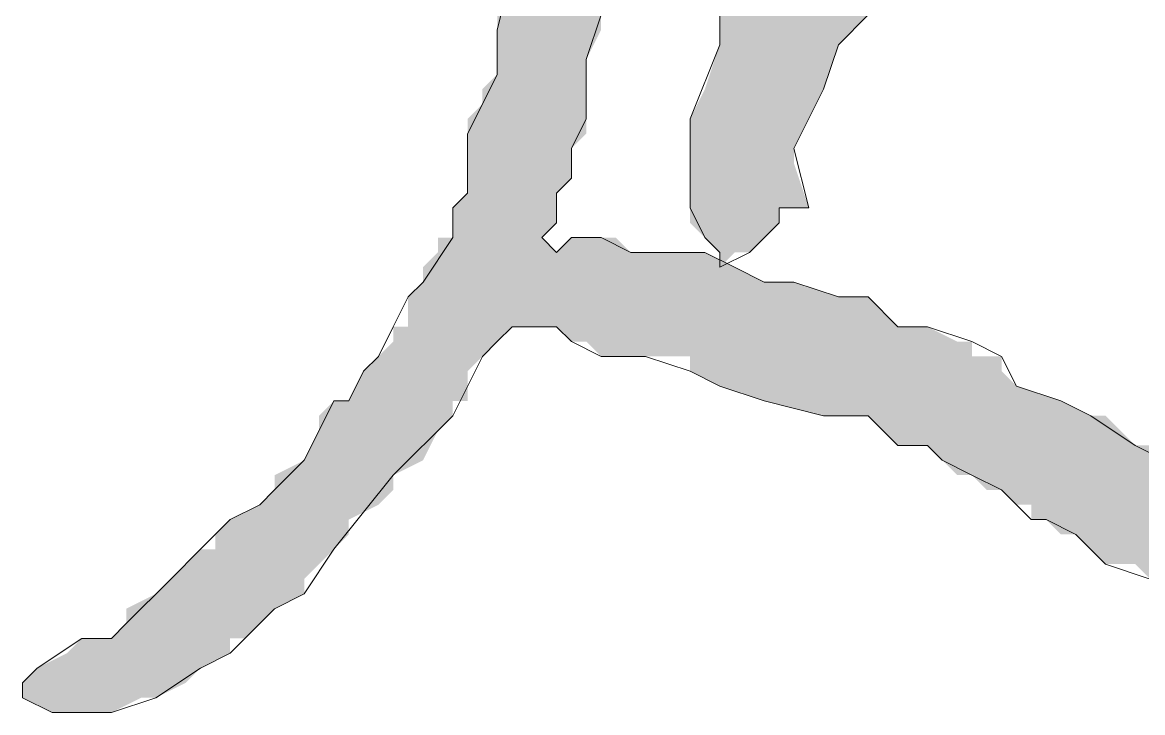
# Model space of a CAD drawing. Header units: millimetres. Extents: x 24 to 410, y 10 to 282.
# Drawn here: x 302.006 to 305.202, y 13.335 to 15.303 of the extents above; entities that cross this region are included whole.
import ezdxf

# ---------------------------------------------------------------- set-up
doc = ezdxf.new("R2010")
doc.units = ezdxf.units.MM
doc.layers.add('Watermark', color=7, linetype='Continuous')

msp = doc.modelspace()

# ---------------------------------------------------------------- hatches: boundary and pattern name
at = {"layer": 'Watermark'}
h = msp.add_hatch(color=7, dxfattribs=at)
h.dxf.hatch_style = 2
h.paths.add_polyline_path([(303.360667, 15.324667), (303.360667, 15.282333), (303.657, 15.282333)])
h = msp.add_hatch(color=7, dxfattribs=at)
h.dxf.hatch_style = 2
h.paths.add_polyline_path([(303.360667, 15.324667), (303.657, 15.324667), (303.657, 15.282333)])
h = msp.add_hatch(color=7, dxfattribs=at)
h.dxf.hatch_style = 2
h.paths.add_polyline_path([(303.995667, 15.324667), (303.995667, 15.24), (304.334333, 15.24)])
h = msp.add_hatch(color=7, dxfattribs=at)
h.dxf.hatch_style = 2
h.paths.add_polyline_path([(303.995667, 15.324667), (304.419, 15.324667), (304.334333, 15.24)])
h = msp.add_hatch(color=7, dxfattribs=at)
h.dxf.hatch_style = 2
h.paths.add_polyline_path([(303.360667, 15.282333), (303.360667, 15.197667), (303.614667, 15.197667)])
h = msp.add_hatch(color=7, dxfattribs=at)
h.dxf.hatch_style = 2
h.paths.add_polyline_path([(303.360667, 15.282333), (303.657, 15.282333), (303.614667, 15.197667)])
h = msp.add_hatch(color=7, dxfattribs=at)
h.dxf.hatch_style = 2
h.paths.add_polyline_path([(303.995667, 15.24), (303.953333, 15.113), (304.292, 15.113)])
h = msp.add_hatch(color=7, dxfattribs=at)
h.dxf.hatch_style = 2
h.paths.add_polyline_path([(303.995667, 15.24), (304.334333, 15.24)])
h = msp.add_hatch(color=7, dxfattribs=at)
h.dxf.hatch_style = 2
h.paths.add_polyline_path([(303.995667, 15.24), (304.334333, 15.24)])
h = msp.add_hatch(color=7, dxfattribs=at)
h.dxf.hatch_style = 2
h.paths.add_polyline_path([(303.995667, 15.24), (304.334333, 15.24), (304.292, 15.113)])
h = msp.add_hatch(color=7, dxfattribs=at)
h.dxf.hatch_style = 2
h.paths.add_polyline_path([(303.360667, 15.197667), (303.360667, 15.155333), (303.614667, 15.155333)])
h = msp.add_hatch(color=7, dxfattribs=at)
h.dxf.hatch_style = 2
h.paths.add_polyline_path([(303.360667, 15.197667), (303.614667, 15.197667), (303.614667, 15.155333)])
h = msp.add_hatch(color=7, dxfattribs=at)
h.dxf.hatch_style = 2
h.paths.add_polyline_path([(303.360667, 15.155333), (303.318333, 15.113), (303.614667, 15.113)])
h = msp.add_hatch(color=7, dxfattribs=at)
h.dxf.hatch_style = 2
h.paths.add_polyline_path([(303.360667, 15.155333), (303.614667, 15.155333), (303.614667, 15.113)])
h = msp.add_hatch(color=7, dxfattribs=at)
h.dxf.hatch_style = 2
h.paths.add_polyline_path([(303.318333, 15.113), (303.318333, 15.070667), (303.614667, 15.070667)])
h = msp.add_hatch(color=7, dxfattribs=at)
h.dxf.hatch_style = 2
h.paths.add_polyline_path([(303.318333, 15.113), (303.614667, 15.113), (303.614667, 15.070667)])
h = msp.add_hatch(color=7, dxfattribs=at)
h.dxf.hatch_style = 2
h.paths.add_polyline_path([(303.953333, 15.113), (303.911, 15.028333), (304.249667, 15.028333)])
h = msp.add_hatch(color=7, dxfattribs=at)
h.dxf.hatch_style = 2
h.paths.add_polyline_path([(303.953333, 15.113), (304.292, 15.113), (304.249667, 15.028333)])
h = msp.add_hatch(color=7, dxfattribs=at)
h.dxf.hatch_style = 2
h.paths.add_polyline_path([(303.318333, 15.070667), (303.276, 15.028333), (303.614667, 15.028333)])
h = msp.add_hatch(color=7, dxfattribs=at)
h.dxf.hatch_style = 2
h.paths.add_polyline_path([(303.318333, 15.070667), (303.614667, 15.070667), (303.614667, 15.028333)])
h = msp.add_hatch(color=7, dxfattribs=at)
h.dxf.hatch_style = 2
h.paths.add_polyline_path([(303.276, 15.028333), (303.276, 14.986), (303.614667, 14.986)])
h = msp.add_hatch(color=7, dxfattribs=at)
h.dxf.hatch_style = 2
h.paths.add_polyline_path([(303.276, 15.028333), (303.614667, 15.028333), (303.614667, 14.986)])
h = msp.add_hatch(color=7, dxfattribs=at)
h.dxf.hatch_style = 2
h.paths.add_polyline_path([(303.911, 15.028333), (303.911, 14.943667), (304.207333, 14.943667)])
h = msp.add_hatch(color=7, dxfattribs=at)
h.dxf.hatch_style = 2
h.paths.add_polyline_path([(303.911, 15.028333), (304.249667, 15.028333), (304.207333, 14.943667)])
h = msp.add_hatch(color=7, dxfattribs=at)
h.dxf.hatch_style = 2
h.paths.add_polyline_path([(303.276, 14.986), (303.276, 14.943667), (303.572333, 14.943667)])
h = msp.add_hatch(color=7, dxfattribs=at)
h.dxf.hatch_style = 2
h.paths.add_polyline_path([(303.276, 14.986), (303.614667, 14.986), (303.572333, 14.943667)])
h = msp.add_hatch(color=7, dxfattribs=at)
h.dxf.hatch_style = 2
h.paths.add_polyline_path([(303.276, 14.943667), (303.276, 14.901333), (303.572333, 14.901333)])
h = msp.add_hatch(color=7, dxfattribs=at)
h.dxf.hatch_style = 2
h.paths.add_polyline_path([(303.276, 14.943667), (303.572333, 14.943667), (303.572333, 14.901333)])
h = msp.add_hatch(color=7, dxfattribs=at)
h.dxf.hatch_style = 2
h.paths.add_polyline_path([(303.911, 14.943667), (303.911, 14.901333), (304.207333, 14.901333)])
h = msp.add_hatch(color=7, dxfattribs=at)
h.dxf.hatch_style = 2
h.paths.add_polyline_path([(303.911, 14.943667), (304.207333, 14.943667), (304.207333, 14.901333)])
h = msp.add_hatch(color=7, dxfattribs=at)
h.dxf.hatch_style = 2
h.paths.add_polyline_path([(303.276, 14.901333), (303.276, 14.859), (303.572333, 14.859)])
h = msp.add_hatch(color=7, dxfattribs=at)
h.dxf.hatch_style = 2
h.paths.add_polyline_path([(303.276, 14.901333), (303.572333, 14.901333), (303.572333, 14.859)])
h = msp.add_hatch(color=7, dxfattribs=at)
h.dxf.hatch_style = 2
h.paths.add_polyline_path([(303.911, 14.901333), (303.911, 14.774333), (304.249667, 14.774333)])
h = msp.add_hatch(color=7, dxfattribs=at)
h.dxf.hatch_style = 2
h.paths.add_polyline_path([(303.911, 14.901333), (304.207333, 14.901333), (304.249667, 14.774333)])
h = msp.add_hatch(color=7, dxfattribs=at)
h.dxf.hatch_style = 2
h.paths.add_polyline_path([(303.276, 14.859), (303.276, 14.816667), (303.53, 14.816667)])
h = msp.add_hatch(color=7, dxfattribs=at)
h.dxf.hatch_style = 2
h.paths.add_polyline_path([(303.276, 14.859), (303.572333, 14.859), (303.53, 14.816667)])
h = msp.add_hatch(color=7, dxfattribs=at)
h.dxf.hatch_style = 2
h.paths.add_polyline_path([(303.276, 14.816667), (303.233667, 14.774333), (303.53, 14.774333)])
h = msp.add_hatch(color=7, dxfattribs=at)
h.dxf.hatch_style = 2
h.paths.add_polyline_path([(303.276, 14.816667), (303.53, 14.816667)])
h = msp.add_hatch(color=7, dxfattribs=at)
h.dxf.hatch_style = 2
h.paths.add_polyline_path([(303.276, 14.816667), (303.53, 14.816667)])
h = msp.add_hatch(color=7, dxfattribs=at)
h.dxf.hatch_style = 2
h.paths.add_polyline_path([(303.276, 14.816667), (303.53, 14.816667), (303.53, 14.774333)])
h = msp.add_hatch(color=7, dxfattribs=at)
h.dxf.hatch_style = 2
h.paths.add_polyline_path([(303.233667, 14.774333), (303.233667, 14.732), (303.53, 14.732)])
h = msp.add_hatch(color=7, dxfattribs=at)
h.dxf.hatch_style = 2
h.paths.add_polyline_path([(303.233667, 14.774333), (303.53, 14.774333), (303.53, 14.732)])
h = msp.add_hatch(color=7, dxfattribs=at)
h.dxf.hatch_style = 2
h.paths.add_polyline_path([(303.911, 14.774333), (304.165, 14.774333)])
h = msp.add_hatch(color=7, dxfattribs=at)
h.dxf.hatch_style = 2
h.paths.add_polyline_path([(303.911, 14.774333), (304.249667, 14.774333), (304.165, 14.774333)])
h = msp.add_hatch(color=7, dxfattribs=at)
h.dxf.hatch_style = 2
h.paths.add_polyline_path([(303.911, 14.774333), (304.165, 14.774333)])
h = msp.add_hatch(color=7, dxfattribs=at)
h.dxf.hatch_style = 2
h.paths.add_polyline_path([(303.911, 14.774333), (304.165, 14.774333)])
h = msp.add_hatch(color=7, dxfattribs=at)
h.dxf.hatch_style = 2
h.paths.add_polyline_path([(303.911, 14.774333), (303.911, 14.732), (304.165, 14.732)])
h = msp.add_hatch(color=7, dxfattribs=at)
h.dxf.hatch_style = 2
h.paths.add_polyline_path([(303.911, 14.774333), (304.165, 14.774333), (304.165, 14.732)])
h = msp.add_hatch(color=7, dxfattribs=at)
h.dxf.hatch_style = 2
h.paths.add_polyline_path([(303.233667, 14.732), (303.233667, 14.689667), (303.487667, 14.689667)])
h = msp.add_hatch(color=7, dxfattribs=at)
h.dxf.hatch_style = 2
h.paths.add_polyline_path([(303.233667, 14.732), (303.53, 14.732), (303.487667, 14.689667)])
h = msp.add_hatch(color=7, dxfattribs=at)
h.dxf.hatch_style = 2
h.paths.add_polyline_path([(303.911, 14.732), (303.953333, 14.689667), (304.122667, 14.689667)])
h = msp.add_hatch(color=7, dxfattribs=at)
h.dxf.hatch_style = 2
h.paths.add_polyline_path([(303.911, 14.732), (304.165, 14.732), (304.122667, 14.689667)])
h = msp.add_hatch(color=7, dxfattribs=at)
h.dxf.hatch_style = 2
h.paths.add_polyline_path([(303.233667, 14.689667), (303.191333, 14.689667), (303.487667, 14.689667)])
h = msp.add_hatch(color=7, dxfattribs=at)
h.dxf.hatch_style = 2
h.paths.add_polyline_path([(303.191333, 14.689667), (303.191333, 14.647333), (303.53, 14.647333)])
h = msp.add_hatch(color=7, dxfattribs=at)
h.dxf.hatch_style = 2
h.paths.add_polyline_path([(303.191333, 14.689667), (303.487667, 14.689667), (303.53, 14.647333)])
h = msp.add_hatch(color=7, dxfattribs=at)
h.dxf.hatch_style = 2
h.paths.add_polyline_path([(303.233667, 14.689667), (303.487667, 14.689667)])
h = msp.add_hatch(color=7, dxfattribs=at)
h.dxf.hatch_style = 2
h.paths.add_polyline_path([(303.572333, 14.689667), (303.53, 14.647333), (303.741667, 14.647333)])
h = msp.add_hatch(color=7, dxfattribs=at)
h.dxf.hatch_style = 2
h.paths.add_polyline_path([(303.657, 14.689667), (303.572333, 14.689667), (303.699333, 14.689667)])
h = msp.add_hatch(color=7, dxfattribs=at)
h.dxf.hatch_style = 2
h.paths.add_polyline_path([(303.572333, 14.689667), (303.699333, 14.689667), (303.741667, 14.647333)])
h = msp.add_hatch(color=7, dxfattribs=at)
h.dxf.hatch_style = 2
h.paths.add_polyline_path([(303.953333, 14.689667), (303.995667, 14.647333), (304.080333, 14.647333)])
h = msp.add_hatch(color=7, dxfattribs=at)
h.dxf.hatch_style = 2
h.paths.add_polyline_path([(303.953333, 14.689667), (304.122667, 14.689667), (304.080333, 14.647333)])
h = msp.add_hatch(color=7, dxfattribs=at)
h.dxf.hatch_style = 2
h.paths.add_polyline_path([(303.191333, 14.647333), (303.149, 14.605), (304.038, 14.605)])
h = msp.add_hatch(color=7, dxfattribs=at)
h.dxf.hatch_style = 2
h.paths.add_polyline_path([(303.191333, 14.647333), (303.53, 14.647333)])
h = msp.add_hatch(color=7, dxfattribs=at)
h.dxf.hatch_style = 2
h.paths.add_polyline_path([(303.191333, 14.647333), (303.53, 14.647333)])
h = msp.add_hatch(color=7, dxfattribs=at)
h.dxf.hatch_style = 2
h.paths.add_polyline_path([(303.191333, 14.647333), (303.826333, 14.647333)])
h = msp.add_hatch(color=7, dxfattribs=at)
h.dxf.hatch_style = 2
h.paths.add_polyline_path([(303.191333, 14.647333), (303.826333, 14.647333)])
h = msp.add_hatch(color=7, dxfattribs=at)
h.dxf.hatch_style = 2
h.paths.add_polyline_path([(303.191333, 14.647333), (303.911, 14.647333)])
h = msp.add_hatch(color=7, dxfattribs=at)
h.dxf.hatch_style = 2
h.paths.add_polyline_path([(303.191333, 14.647333), (303.911, 14.647333)])
h = msp.add_hatch(color=7, dxfattribs=at)
h.dxf.hatch_style = 2
h.paths.add_polyline_path([(303.191333, 14.647333), (303.953333, 14.647333)])
h = msp.add_hatch(color=7, dxfattribs=at)
h.dxf.hatch_style = 2
h.paths.add_polyline_path([(303.191333, 14.647333), (303.953333, 14.647333)])
h = msp.add_hatch(color=7, dxfattribs=at)
h.dxf.hatch_style = 2
h.paths.add_polyline_path([(303.191333, 14.647333), (303.953333, 14.647333), (304.038, 14.605)])
h = msp.add_hatch(color=7, dxfattribs=at)
h.dxf.hatch_style = 2
h.paths.add_polyline_path([(303.53, 14.647333), (303.741667, 14.647333)])
h = msp.add_hatch(color=7, dxfattribs=at)
h.dxf.hatch_style = 2
h.paths.add_polyline_path([(303.53, 14.647333), (303.741667, 14.647333)])
h = msp.add_hatch(color=7, dxfattribs=at)
h.dxf.hatch_style = 2
h.paths.add_polyline_path([(303.995667, 14.647333), (304.080333, 14.647333)])
h = msp.add_hatch(color=7, dxfattribs=at)
h.dxf.hatch_style = 2
h.paths.add_polyline_path([(303.995667, 14.647333), (304.080333, 14.647333)])
h = msp.add_hatch(color=7, dxfattribs=at)
h.dxf.hatch_style = 2
h.paths.add_polyline_path([(303.995667, 14.647333), (304.038, 14.647333), (303.995667, 14.605)])
h = msp.add_hatch(color=7, dxfattribs=at)
h.dxf.hatch_style = 2
h.paths.add_polyline_path([(303.995667, 14.647333), (304.038, 14.647333)])
h = msp.add_hatch(color=7, dxfattribs=at)
h.dxf.hatch_style = 2
h.paths.add_polyline_path([(303.995667, 14.647333), (304.080333, 14.647333), (304.038, 14.647333)])
h = msp.add_hatch(color=7, dxfattribs=at)
h.dxf.hatch_style = 2
h.paths.add_polyline_path([(303.149, 14.605), (303.149, 14.562667), (304.122667, 14.562667)])
h = msp.add_hatch(color=7, dxfattribs=at)
h.dxf.hatch_style = 2
h.paths.add_polyline_path([(303.149, 14.605), (304.038, 14.605), (304.122667, 14.562667)])
h = msp.add_hatch(color=7, dxfattribs=at)
h.dxf.hatch_style = 2
h.paths.add_polyline_path([(303.149, 14.562667), (303.106667, 14.520333), (304.334333, 14.520333)])
h = msp.add_hatch(color=7, dxfattribs=at)
h.dxf.hatch_style = 2
h.paths.add_polyline_path([(303.149, 14.562667), (304.122667, 14.562667)])
h = msp.add_hatch(color=7, dxfattribs=at)
h.dxf.hatch_style = 2
h.paths.add_polyline_path([(303.149, 14.562667), (304.122667, 14.562667)])
h = msp.add_hatch(color=7, dxfattribs=at)
h.dxf.hatch_style = 2
h.paths.add_polyline_path([(303.149, 14.562667), (304.165, 14.562667)])
h = msp.add_hatch(color=7, dxfattribs=at)
h.dxf.hatch_style = 2
h.paths.add_polyline_path([(303.149, 14.562667), (304.165, 14.562667)])
h = msp.add_hatch(color=7, dxfattribs=at)
h.dxf.hatch_style = 2
h.paths.add_polyline_path([(303.149, 14.562667), (304.207333, 14.562667)])
h = msp.add_hatch(color=7, dxfattribs=at)
h.dxf.hatch_style = 2
h.paths.add_polyline_path([(303.149, 14.562667), (304.207333, 14.562667)])
h = msp.add_hatch(color=7, dxfattribs=at)
h.dxf.hatch_style = 2
h.paths.add_polyline_path([(303.149, 14.562667), (304.207333, 14.562667), (304.334333, 14.520333)])
h = msp.add_hatch(color=7, dxfattribs=at)
h.dxf.hatch_style = 2
h.paths.add_polyline_path([(303.106667, 14.520333), (304.376667, 14.520333)])
h = msp.add_hatch(color=7, dxfattribs=at)
h.dxf.hatch_style = 2
h.paths.add_polyline_path([(303.106667, 14.520333), (304.376667, 14.520333)])
h = msp.add_hatch(color=7, dxfattribs=at)
h.dxf.hatch_style = 2
h.paths.add_polyline_path([(303.106667, 14.520333), (304.419, 14.520333)])
h = msp.add_hatch(color=7, dxfattribs=at)
h.dxf.hatch_style = 2
h.paths.add_polyline_path([(303.106667, 14.520333), (304.419, 14.520333)])
h = msp.add_hatch(color=7, dxfattribs=at)
h.dxf.hatch_style = 2
h.paths.add_polyline_path([(303.106667, 14.520333), (303.106667, 14.435667), (304.503667, 14.435667)])
h = msp.add_hatch(color=7, dxfattribs=at)
h.dxf.hatch_style = 2
h.paths.add_polyline_path([(303.106667, 14.520333), (304.419, 14.520333), (304.503667, 14.435667)])
h = msp.add_hatch(color=7, dxfattribs=at)
h.dxf.hatch_style = 2
h.paths.add_polyline_path([(303.106667, 14.435667), (303.064333, 14.435667), (304.588333, 14.435667)])
h = msp.add_hatch(color=7, dxfattribs=at)
h.dxf.hatch_style = 2
h.paths.add_polyline_path([(303.064333, 14.435667), (304.588333, 14.435667)])
h = msp.add_hatch(color=7, dxfattribs=at)
h.dxf.hatch_style = 2
h.paths.add_polyline_path([(303.064333, 14.435667), (304.588333, 14.435667)])
h = msp.add_hatch(color=7, dxfattribs=at)
h.dxf.hatch_style = 2
h.paths.add_polyline_path([(303.064333, 14.435667), (303.445333, 14.435667)])
h = msp.add_hatch(color=7, dxfattribs=at)
h.dxf.hatch_style = 2
h.paths.add_polyline_path([(303.064333, 14.435667), (303.53, 14.435667), (303.445333, 14.435667)])
h = msp.add_hatch(color=7, dxfattribs=at)
h.dxf.hatch_style = 2
h.paths.add_polyline_path([(303.064333, 14.435667), (303.445333, 14.435667)])
h = msp.add_hatch(color=7, dxfattribs=at)
h.dxf.hatch_style = 2
h.paths.add_polyline_path([(303.064333, 14.435667), (303.445333, 14.435667)])
h = msp.add_hatch(color=7, dxfattribs=at)
h.dxf.hatch_style = 2
h.paths.add_polyline_path([(303.064333, 14.435667), (303.403, 14.435667)])
h = msp.add_hatch(color=7, dxfattribs=at)
h.dxf.hatch_style = 2
h.paths.add_polyline_path([(303.064333, 14.435667), (303.445333, 14.435667), (303.403, 14.435667)])
h = msp.add_hatch(color=7, dxfattribs=at)
h.dxf.hatch_style = 2
h.paths.add_polyline_path([(303.064333, 14.435667), (303.064333, 14.393333), (303.360667, 14.393333)])
h = msp.add_hatch(color=7, dxfattribs=at)
h.dxf.hatch_style = 2
h.paths.add_polyline_path([(303.064333, 14.435667), (303.403, 14.435667), (303.360667, 14.393333)])
h = msp.add_hatch(color=7, dxfattribs=at)
h.dxf.hatch_style = 2
h.paths.add_polyline_path([(303.106667, 14.435667), (304.588333, 14.435667)])
h = msp.add_hatch(color=7, dxfattribs=at)
h.dxf.hatch_style = 2
h.paths.add_polyline_path([(303.53, 14.435667), (304.588333, 14.435667)])
h = msp.add_hatch(color=7, dxfattribs=at)
h.dxf.hatch_style = 2
h.paths.add_polyline_path([(303.53, 14.435667), (304.588333, 14.435667)])
h = msp.add_hatch(color=7, dxfattribs=at)
h.dxf.hatch_style = 2
h.paths.add_polyline_path([(303.53, 14.435667), (303.572333, 14.393333), (304.673, 14.393333)])
h = msp.add_hatch(color=7, dxfattribs=at)
h.dxf.hatch_style = 2
h.paths.add_polyline_path([(303.53, 14.435667), (304.588333, 14.435667), (304.673, 14.393333)])
h = msp.add_hatch(color=7, dxfattribs=at)
h.dxf.hatch_style = 2
h.paths.add_polyline_path([(303.064333, 14.393333), (303.022, 14.351), (303.318333, 14.351)])
h = msp.add_hatch(color=7, dxfattribs=at)
h.dxf.hatch_style = 2
h.paths.add_polyline_path([(303.064333, 14.393333), (303.360667, 14.393333), (303.318333, 14.351)])
h = msp.add_hatch(color=7, dxfattribs=at)
h.dxf.hatch_style = 2
h.paths.add_polyline_path([(303.572333, 14.393333), (304.715333, 14.393333)])
h = msp.add_hatch(color=7, dxfattribs=at)
h.dxf.hatch_style = 2
h.paths.add_polyline_path([(303.572333, 14.393333), (304.715333, 14.393333)])
h = msp.add_hatch(color=7, dxfattribs=at)
h.dxf.hatch_style = 2
h.paths.add_polyline_path([(303.614667, 14.393333), (303.657, 14.351), (304.715333, 14.351)])
h = msp.add_hatch(color=7, dxfattribs=at)
h.dxf.hatch_style = 2
h.paths.add_polyline_path([(303.614667, 14.393333), (304.715333, 14.393333), (304.715333, 14.351)])
h = msp.add_hatch(color=7, dxfattribs=at)
h.dxf.hatch_style = 2
h.paths.add_polyline_path([(303.022, 14.351), (302.979667, 14.308667), (303.276, 14.308667)])
h = msp.add_hatch(color=7, dxfattribs=at)
h.dxf.hatch_style = 2
h.paths.add_polyline_path([(303.022, 14.351), (303.318333, 14.351)])
h = msp.add_hatch(color=7, dxfattribs=at)
h.dxf.hatch_style = 2
h.paths.add_polyline_path([(303.022, 14.351), (303.318333, 14.351)])
h = msp.add_hatch(color=7, dxfattribs=at)
h.dxf.hatch_style = 2
h.paths.add_polyline_path([(303.022, 14.351), (303.318333, 14.351), (303.276, 14.308667)])
h = msp.add_hatch(color=7, dxfattribs=at)
h.dxf.hatch_style = 2
h.paths.add_polyline_path([(303.657, 14.351), (304.757667, 14.351)])
h = msp.add_hatch(color=7, dxfattribs=at)
h.dxf.hatch_style = 2
h.paths.add_polyline_path([(303.657, 14.351), (304.757667, 14.351)])
h = msp.add_hatch(color=7, dxfattribs=at)
h.dxf.hatch_style = 2
h.paths.add_polyline_path([(303.784, 14.351), (304.8, 14.351)])
h = msp.add_hatch(color=7, dxfattribs=at)
h.dxf.hatch_style = 2
h.paths.add_polyline_path([(303.784, 14.351), (304.8, 14.351)])
h = msp.add_hatch(color=7, dxfattribs=at)
h.dxf.hatch_style = 2
h.paths.add_polyline_path([(303.911, 14.351), (303.911, 14.308667), (304.8, 14.308667)])
h = msp.add_hatch(color=7, dxfattribs=at)
h.dxf.hatch_style = 2
h.paths.add_polyline_path([(303.911, 14.351), (304.8, 14.351), (304.8, 14.308667)])
h = msp.add_hatch(color=7, dxfattribs=at)
h.dxf.hatch_style = 2
h.paths.add_polyline_path([(302.979667, 14.308667), (302.937333, 14.224), (303.276, 14.224)])
h = msp.add_hatch(color=7, dxfattribs=at)
h.dxf.hatch_style = 2
h.paths.add_polyline_path([(302.979667, 14.308667), (303.276, 14.308667), (303.276, 14.224)])
h = msp.add_hatch(color=7, dxfattribs=at)
h.dxf.hatch_style = 2
h.paths.add_polyline_path([(303.911, 14.308667), (303.995667, 14.266333), (304.842333, 14.266333)])
h = msp.add_hatch(color=7, dxfattribs=at)
h.dxf.hatch_style = 2
h.paths.add_polyline_path([(303.911, 14.308667), (304.8, 14.308667), (304.842333, 14.266333)])
h = msp.add_hatch(color=7, dxfattribs=at)
h.dxf.hatch_style = 2
h.paths.add_polyline_path([(303.995667, 14.266333), (304.842333, 14.266333)])
h = msp.add_hatch(color=7, dxfattribs=at)
h.dxf.hatch_style = 2
h.paths.add_polyline_path([(303.995667, 14.266333), (304.842333, 14.266333)])
h = msp.add_hatch(color=7, dxfattribs=at)
h.dxf.hatch_style = 2
h.paths.add_polyline_path([(303.995667, 14.266333), (304.122667, 14.224), (304.969333, 14.224)])
h = msp.add_hatch(color=7, dxfattribs=at)
h.dxf.hatch_style = 2
h.paths.add_polyline_path([(303.995667, 14.266333), (304.842333, 14.266333), (304.969333, 14.224)])
h = msp.add_hatch(color=7, dxfattribs=at)
h.dxf.hatch_style = 2
h.paths.add_polyline_path([(302.895, 14.224), (302.852667, 14.181667), (303.233667, 14.181667)])
h = msp.add_hatch(color=7, dxfattribs=at)
h.dxf.hatch_style = 2
h.paths.add_polyline_path([(302.937333, 14.224), (302.895, 14.224), (303.233667, 14.224)])
h = msp.add_hatch(color=7, dxfattribs=at)
h.dxf.hatch_style = 2
h.paths.add_polyline_path([(302.895, 14.224), (303.233667, 14.224), (303.233667, 14.181667)])
h = msp.add_hatch(color=7, dxfattribs=at)
h.dxf.hatch_style = 2
h.paths.add_polyline_path([(302.937333, 14.224), (303.276, 14.224), (303.233667, 14.224)])
h = msp.add_hatch(color=7, dxfattribs=at)
h.dxf.hatch_style = 2
h.paths.add_polyline_path([(304.122667, 14.224), (304.969333, 14.224)])
h = msp.add_hatch(color=7, dxfattribs=at)
h.dxf.hatch_style = 2
h.paths.add_polyline_path([(304.122667, 14.224), (304.969333, 14.224)])
h = msp.add_hatch(color=7, dxfattribs=at)
h.dxf.hatch_style = 2
h.paths.add_polyline_path([(304.122667, 14.224), (304.292, 14.181667), (305.054, 14.181667)])
h = msp.add_hatch(color=7, dxfattribs=at)
h.dxf.hatch_style = 2
h.paths.add_polyline_path([(304.122667, 14.224), (304.969333, 14.224), (305.054, 14.181667)])
h = msp.add_hatch(color=7, dxfattribs=at)
h.dxf.hatch_style = 2
h.paths.add_polyline_path([(302.852667, 14.181667), (302.852667, 14.139333), (303.191333, 14.139333)])
h = msp.add_hatch(color=7, dxfattribs=at)
h.dxf.hatch_style = 2
h.paths.add_polyline_path([(302.852667, 14.181667), (303.233667, 14.181667), (303.191333, 14.139333)])
h = msp.add_hatch(color=7, dxfattribs=at)
h.dxf.hatch_style = 2
h.paths.add_polyline_path([(304.292, 14.181667), (305.054, 14.181667)])
h = msp.add_hatch(color=7, dxfattribs=at)
h.dxf.hatch_style = 2
h.paths.add_polyline_path([(304.292, 14.181667), (305.054, 14.181667)])
h = msp.add_hatch(color=7, dxfattribs=at)
h.dxf.hatch_style = 2
h.paths.add_polyline_path([(304.334333, 14.181667), (305.096333, 14.181667)])
h = msp.add_hatch(color=7, dxfattribs=at)
h.dxf.hatch_style = 2
h.paths.add_polyline_path([(304.334333, 14.181667), (305.096333, 14.181667)])
h = msp.add_hatch(color=7, dxfattribs=at)
h.dxf.hatch_style = 2
h.paths.add_polyline_path([(304.419, 14.181667), (304.461333, 14.139333), (305.138667, 14.139333)])
h = msp.add_hatch(color=7, dxfattribs=at)
h.dxf.hatch_style = 2
h.paths.add_polyline_path([(304.419, 14.181667), (305.096333, 14.181667), (305.138667, 14.139333)])
h = msp.add_hatch(color=7, dxfattribs=at)
h.dxf.hatch_style = 2
h.paths.add_polyline_path([(302.852667, 14.139333), (302.810333, 14.054667), (303.149, 14.054667)])
h = msp.add_hatch(color=7, dxfattribs=at)
h.dxf.hatch_style = 2
h.paths.add_polyline_path([(302.852667, 14.139333), (303.191333, 14.139333), (303.149, 14.054667)])
h = msp.add_hatch(color=7, dxfattribs=at)
h.dxf.hatch_style = 2
h.paths.add_polyline_path([(304.461333, 14.139333), (304.503667, 14.097), (305.181, 14.097)])
h = msp.add_hatch(color=7, dxfattribs=at)
h.dxf.hatch_style = 2
h.paths.add_polyline_path([(304.461333, 14.139333), (305.138667, 14.139333), (305.181, 14.097)])
h = msp.add_hatch(color=7, dxfattribs=at)
h.dxf.hatch_style = 2
h.paths.add_polyline_path([(304.503667, 14.097), (304.588333, 14.097)])
h = msp.add_hatch(color=7, dxfattribs=at)
h.dxf.hatch_style = 2
h.paths.add_polyline_path([(304.588333, 14.097), (305.181, 14.097)])
h = msp.add_hatch(color=7, dxfattribs=at)
h.dxf.hatch_style = 2
h.paths.add_polyline_path([(304.588333, 14.097), (305.181, 14.097)])
h = msp.add_hatch(color=7, dxfattribs=at)
h.dxf.hatch_style = 2
h.paths.add_polyline_path([(304.588333, 14.097), (305.181, 14.097)])
h = msp.add_hatch(color=7, dxfattribs=at)
h.dxf.hatch_style = 2
h.paths.add_polyline_path([(304.588333, 14.097), (305.181, 14.097)])
h = msp.add_hatch(color=7, dxfattribs=at)
h.dxf.hatch_style = 2
h.paths.add_polyline_path([(304.588333, 14.097), (305.223333, 14.097)])
h = msp.add_hatch(color=7, dxfattribs=at)
h.dxf.hatch_style = 2
h.paths.add_polyline_path([(304.588333, 14.097), (305.223333, 14.097)])
h = msp.add_hatch(color=7, dxfattribs=at)
h.dxf.hatch_style = 2
h.paths.add_polyline_path([(304.588333, 14.097), (304.630667, 14.054667), (305.265667, 14.054667)])
h = msp.add_hatch(color=7, dxfattribs=at)
h.dxf.hatch_style = 2
h.paths.add_polyline_path([(304.588333, 14.097), (305.223333, 14.097), (305.265667, 14.054667)])
h = msp.add_hatch(color=7, dxfattribs=at)
h.dxf.hatch_style = 2
h.paths.add_polyline_path([(302.810333, 14.054667), (302.725667, 14.012333), (303.064333, 14.012333)])
h = msp.add_hatch(color=7, dxfattribs=at)
h.dxf.hatch_style = 2
h.paths.add_polyline_path([(302.810333, 14.054667), (303.149, 14.054667), (303.064333, 14.012333)])
h = msp.add_hatch(color=7, dxfattribs=at)
h.dxf.hatch_style = 2
h.paths.add_polyline_path([(304.630667, 14.054667), (305.308, 14.054667)])
h = msp.add_hatch(color=7, dxfattribs=at)
h.dxf.hatch_style = 2
h.paths.add_polyline_path([(304.630667, 14.054667), (305.308, 14.054667)])
h = msp.add_hatch(color=7, dxfattribs=at)
h.dxf.hatch_style = 2
h.paths.add_polyline_path([(304.630667, 14.054667), (304.673, 14.012333), (305.350333, 14.012333)])
h = msp.add_hatch(color=7, dxfattribs=at)
h.dxf.hatch_style = 2
h.paths.add_polyline_path([(304.630667, 14.054667), (305.308, 14.054667), (305.350333, 14.012333)])
h = msp.add_hatch(color=7, dxfattribs=at)
h.dxf.hatch_style = 2
h.paths.add_polyline_path([(302.725667, 14.012333), (302.725667, 13.97), (303.064333, 13.97)])
h = msp.add_hatch(color=7, dxfattribs=at)
h.dxf.hatch_style = 2
h.paths.add_polyline_path([(302.725667, 14.012333), (303.064333, 14.012333), (303.064333, 13.97)])
h = msp.add_hatch(color=7, dxfattribs=at)
h.dxf.hatch_style = 2
h.paths.add_polyline_path([(304.673, 14.012333), (305.392667, 14.012333)])
h = msp.add_hatch(color=7, dxfattribs=at)
h.dxf.hatch_style = 2
h.paths.add_polyline_path([(304.673, 14.012333), (305.392667, 14.012333)])
h = msp.add_hatch(color=7, dxfattribs=at)
h.dxf.hatch_style = 2
h.paths.add_polyline_path([(304.715333, 14.012333), (305.392667, 14.012333)])
h = msp.add_hatch(color=7, dxfattribs=at)
h.dxf.hatch_style = 2
h.paths.add_polyline_path([(304.715333, 14.012333), (305.392667, 14.012333)])
h = msp.add_hatch(color=7, dxfattribs=at)
h.dxf.hatch_style = 2
h.paths.add_polyline_path([(304.715333, 14.012333), (304.757667, 13.97), (305.435, 13.97)])
h = msp.add_hatch(color=7, dxfattribs=at)
h.dxf.hatch_style = 2
h.paths.add_polyline_path([(304.715333, 14.012333), (305.392667, 14.012333), (305.435, 13.97)])
h = msp.add_hatch(color=7, dxfattribs=at)
h.dxf.hatch_style = 2
h.paths.add_polyline_path([(302.725667, 13.97), (302.683333, 13.927667), (303.022, 13.927667)])
h = msp.add_hatch(color=7, dxfattribs=at)
h.dxf.hatch_style = 2
h.paths.add_polyline_path([(302.725667, 13.97), (303.064333, 13.97), (303.022, 13.927667)])
h = msp.add_hatch(color=7, dxfattribs=at)
h.dxf.hatch_style = 2
h.paths.add_polyline_path([(304.757667, 13.97), (305.435, 13.97)])
h = msp.add_hatch(color=7, dxfattribs=at)
h.dxf.hatch_style = 2
h.paths.add_polyline_path([(304.757667, 13.97), (305.435, 13.97)])
h = msp.add_hatch(color=7, dxfattribs=at)
h.dxf.hatch_style = 2
h.paths.add_polyline_path([(304.8, 13.97), (304.842333, 13.927667), (305.519667, 13.927667)])
h = msp.add_hatch(color=7, dxfattribs=at)
h.dxf.hatch_style = 2
h.paths.add_polyline_path([(304.8, 13.97), (305.435, 13.97), (305.519667, 13.927667)])
h = msp.add_hatch(color=7, dxfattribs=at)
h.dxf.hatch_style = 2
h.paths.add_polyline_path([(302.683333, 13.927667), (302.598667, 13.885333), (302.937333, 13.885333)])
h = msp.add_hatch(color=7, dxfattribs=at)
h.dxf.hatch_style = 2
h.paths.add_polyline_path([(302.683333, 13.927667), (303.022, 13.927667), (302.937333, 13.885333)])
h = msp.add_hatch(color=7, dxfattribs=at)
h.dxf.hatch_style = 2
h.paths.add_polyline_path([(304.842333, 13.927667), (305.562, 13.927667)])
h = msp.add_hatch(color=7, dxfattribs=at)
h.dxf.hatch_style = 2
h.paths.add_polyline_path([(304.842333, 13.927667), (305.562, 13.927667)])
h = msp.add_hatch(color=7, dxfattribs=at)
h.dxf.hatch_style = 2
h.paths.add_polyline_path([(304.842333, 13.927667), (305.604333, 13.927667)])
h = msp.add_hatch(color=7, dxfattribs=at)
h.dxf.hatch_style = 2
h.paths.add_polyline_path([(304.842333, 13.927667), (305.604333, 13.927667)])
h = msp.add_hatch(color=7, dxfattribs=at)
h.dxf.hatch_style = 2
h.paths.add_polyline_path([(304.884667, 13.927667), (304.884667, 13.885333), (305.689, 13.885333)])
h = msp.add_hatch(color=7, dxfattribs=at)
h.dxf.hatch_style = 2
h.paths.add_polyline_path([(304.884667, 13.927667), (305.604333, 13.927667), (305.689, 13.885333)])
h = msp.add_hatch(color=7, dxfattribs=at)
h.dxf.hatch_style = 2
h.paths.add_polyline_path([(302.598667, 13.885333), (302.556333, 13.843), (302.937333, 13.843)])
h = msp.add_hatch(color=7, dxfattribs=at)
h.dxf.hatch_style = 2
h.paths.add_polyline_path([(302.598667, 13.885333), (302.937333, 13.885333), (302.937333, 13.843)])
h = msp.add_hatch(color=7, dxfattribs=at)
h.dxf.hatch_style = 2
h.paths.add_polyline_path([(304.884667, 13.885333), (304.927, 13.885333)])
h = msp.add_hatch(color=7, dxfattribs=at)
h.dxf.hatch_style = 2
h.paths.add_polyline_path([(304.927, 13.885333), (305.689, 13.885333)])
h = msp.add_hatch(color=7, dxfattribs=at)
h.dxf.hatch_style = 2
h.paths.add_polyline_path([(304.927, 13.885333), (305.689, 13.885333)])
h = msp.add_hatch(color=7, dxfattribs=at)
h.dxf.hatch_style = 2
h.paths.add_polyline_path([(304.927, 13.885333), (304.969333, 13.843), (305.731333, 13.843)])
h = msp.add_hatch(color=7, dxfattribs=at)
h.dxf.hatch_style = 2
h.paths.add_polyline_path([(304.927, 13.885333), (305.689, 13.885333), (305.731333, 13.843)])
h = msp.add_hatch(color=7, dxfattribs=at)
h.dxf.hatch_style = 2
h.paths.add_polyline_path([(302.556333, 13.843), (302.556333, 13.800667), (302.895, 13.800667)])
h = msp.add_hatch(color=7, dxfattribs=at)
h.dxf.hatch_style = 2
h.paths.add_polyline_path([(302.556333, 13.843), (302.937333, 13.843), (302.895, 13.800667)])
h = msp.add_hatch(color=7, dxfattribs=at)
h.dxf.hatch_style = 2
h.paths.add_polyline_path([(304.969333, 13.843), (305.773667, 13.843)])
h = msp.add_hatch(color=7, dxfattribs=at)
h.dxf.hatch_style = 2
h.paths.add_polyline_path([(304.969333, 13.843), (305.773667, 13.843)])
h = msp.add_hatch(color=7, dxfattribs=at)
h.dxf.hatch_style = 2
h.paths.add_polyline_path([(305.011667, 13.843), (305.773667, 13.843)])
h = msp.add_hatch(color=7, dxfattribs=at)
h.dxf.hatch_style = 2
h.paths.add_polyline_path([(305.011667, 13.843), (305.773667, 13.843)])
h = msp.add_hatch(color=7, dxfattribs=at)
h.dxf.hatch_style = 2
h.paths.add_polyline_path([(305.011667, 13.843), (305.096333, 13.758333), (305.858333, 13.758333)])
h = msp.add_hatch(color=7, dxfattribs=at)
h.dxf.hatch_style = 2
h.paths.add_polyline_path([(305.011667, 13.843), (305.773667, 13.843), (305.858333, 13.758333)])
h = msp.add_hatch(color=7, dxfattribs=at)
h.dxf.hatch_style = 2
h.paths.add_polyline_path([(302.514, 13.800667), (302.429333, 13.716), (302.810333, 13.716)])
h = msp.add_hatch(color=7, dxfattribs=at)
h.dxf.hatch_style = 2
h.paths.add_polyline_path([(302.556333, 13.800667), (302.514, 13.800667), (302.895, 13.800667)])
h = msp.add_hatch(color=7, dxfattribs=at)
h.dxf.hatch_style = 2
h.paths.add_polyline_path([(302.514, 13.800667), (302.895, 13.800667), (302.810333, 13.716)])
h = msp.add_hatch(color=7, dxfattribs=at)
h.dxf.hatch_style = 2
h.paths.add_polyline_path([(302.556333, 13.800667), (302.895, 13.800667)])
h = msp.add_hatch(color=7, dxfattribs=at)
h.dxf.hatch_style = 2
h.paths.add_polyline_path([(305.096333, 13.758333), (305.858333, 13.758333)])
h = msp.add_hatch(color=7, dxfattribs=at)
h.dxf.hatch_style = 2
h.paths.add_polyline_path([(305.096333, 13.758333), (305.858333, 13.758333)])
h = msp.add_hatch(color=7, dxfattribs=at)
h.dxf.hatch_style = 2
h.paths.add_polyline_path([(305.138667, 13.758333), (305.943, 13.758333)])
h = msp.add_hatch(color=7, dxfattribs=at)
h.dxf.hatch_style = 2
h.paths.add_polyline_path([(305.138667, 13.758333), (305.943, 13.758333)])
h = msp.add_hatch(color=7, dxfattribs=at)
h.dxf.hatch_style = 2
h.paths.add_polyline_path([(305.181, 13.758333), (305.223333, 13.716), (305.943, 13.716)])
h = msp.add_hatch(color=7, dxfattribs=at)
h.dxf.hatch_style = 2
h.paths.add_polyline_path([(305.181, 13.758333), (305.943, 13.758333), (305.943, 13.716)])
h = msp.add_hatch(color=7, dxfattribs=at)
h.dxf.hatch_style = 2
h.paths.add_polyline_path([(302.429333, 13.716), (302.387, 13.673667), (302.810333, 13.673667)])
h = msp.add_hatch(color=7, dxfattribs=at)
h.dxf.hatch_style = 2
h.paths.add_polyline_path([(302.429333, 13.716), (302.810333, 13.716), (302.810333, 13.673667)])
h = msp.add_hatch(color=7, dxfattribs=at)
h.dxf.hatch_style = 2
h.paths.add_polyline_path([(302.387, 13.673667), (302.302333, 13.631333), (302.725667, 13.631333)])
h = msp.add_hatch(color=7, dxfattribs=at)
h.dxf.hatch_style = 2
h.paths.add_polyline_path([(302.387, 13.673667), (302.810333, 13.673667), (302.725667, 13.631333)])
h = msp.add_hatch(color=7, dxfattribs=at)
h.dxf.hatch_style = 2
h.paths.add_polyline_path([(302.302333, 13.631333), (302.302333, 13.589), (302.683333, 13.589)])
h = msp.add_hatch(color=7, dxfattribs=at)
h.dxf.hatch_style = 2
h.paths.add_polyline_path([(302.302333, 13.631333), (302.725667, 13.631333), (302.683333, 13.589)])
h = msp.add_hatch(color=7, dxfattribs=at)
h.dxf.hatch_style = 2
h.paths.add_polyline_path([(302.302333, 13.589), (302.26, 13.546667), (302.641, 13.546667)])
h = msp.add_hatch(color=7, dxfattribs=at)
h.dxf.hatch_style = 2
h.paths.add_polyline_path([(302.302333, 13.589), (302.683333, 13.589), (302.641, 13.546667)])
h = msp.add_hatch(color=7, dxfattribs=at)
h.dxf.hatch_style = 2
h.paths.add_polyline_path([(302.175333, 13.546667), (302.133, 13.504333), (302.598667, 13.504333)])
h = msp.add_hatch(color=7, dxfattribs=at)
h.dxf.hatch_style = 2
h.paths.add_polyline_path([(302.26, 13.546667), (302.175333, 13.546667), (302.598667, 13.546667)])
h = msp.add_hatch(color=7, dxfattribs=at)
h.dxf.hatch_style = 2
h.paths.add_polyline_path([(302.175333, 13.546667), (302.598667, 13.546667), (302.598667, 13.504333)])
h = msp.add_hatch(color=7, dxfattribs=at)
h.dxf.hatch_style = 2
h.paths.add_polyline_path([(302.26, 13.546667), (302.641, 13.546667), (302.598667, 13.546667)])
h = msp.add_hatch(color=7, dxfattribs=at)
h.dxf.hatch_style = 2
h.paths.add_polyline_path([(302.133, 13.504333), (302.048333, 13.462), (302.514, 13.462)])
h = msp.add_hatch(color=7, dxfattribs=at)
h.dxf.hatch_style = 2
h.paths.add_polyline_path([(302.133, 13.504333), (302.598667, 13.504333), (302.514, 13.462)])
h = msp.add_hatch(color=7, dxfattribs=at)
h.dxf.hatch_style = 2
h.paths.add_polyline_path([(302.048333, 13.462), (302.006, 13.419667), (302.471667, 13.419667)])
h = msp.add_hatch(color=7, dxfattribs=at)
h.dxf.hatch_style = 2
h.paths.add_polyline_path([(302.048333, 13.462), (302.514, 13.462)])
h = msp.add_hatch(color=7, dxfattribs=at)
h.dxf.hatch_style = 2
h.paths.add_polyline_path([(302.048333, 13.462), (302.514, 13.462)])
h = msp.add_hatch(color=7, dxfattribs=at)
h.dxf.hatch_style = 2
h.paths.add_polyline_path([(302.048333, 13.462), (302.514, 13.462), (302.471667, 13.419667)])
h = msp.add_hatch(color=7, dxfattribs=at)
h.dxf.hatch_style = 2
h.paths.add_polyline_path([(302.006, 13.419667), (302.006, 13.377333), (302.387, 13.377333)])
h = msp.add_hatch(color=7, dxfattribs=at)
h.dxf.hatch_style = 2
h.paths.add_polyline_path([(302.006, 13.419667), (302.471667, 13.419667), (302.387, 13.377333)])
h = msp.add_hatch(color=7, dxfattribs=at)
h.dxf.hatch_style = 2
h.paths.add_polyline_path([(302.006, 13.377333), (302.344667, 13.377333)])
h = msp.add_hatch(color=7, dxfattribs=at)
h.dxf.hatch_style = 2
h.paths.add_polyline_path([(302.006, 13.377333), (302.387, 13.377333), (302.344667, 13.377333)])
h = msp.add_hatch(color=7, dxfattribs=at)
h.dxf.hatch_style = 2
h.paths.add_polyline_path([(302.006, 13.377333), (302.090667, 13.335), (302.26, 13.335)])
h = msp.add_hatch(color=7, dxfattribs=at)
h.dxf.hatch_style = 2
h.paths.add_polyline_path([(302.006, 13.377333), (302.344667, 13.377333), (302.26, 13.335)])
h = msp.add_hatch(color=7, dxfattribs=at)
h.dxf.hatch_style = 2
h.paths.add_polyline_path([(302.090667, 13.335), (302.26, 13.335)])
h = msp.add_hatch(color=7, dxfattribs=at)
h.dxf.hatch_style = 2
h.paths.add_polyline_path([(302.090667, 13.335), (302.26, 13.335)])
h = msp.add_hatch(color=7, dxfattribs=at)
h.dxf.hatch_style = 2
h.paths.add_polyline_path([(302.090667, 13.335), (302.217667, 13.335), (302.133, 13.335)])
h = msp.add_hatch(color=7, dxfattribs=at)
h.dxf.hatch_style = 2
h.paths.add_polyline_path([(302.090667, 13.335), (302.217667, 13.335)])
h = msp.add_hatch(color=7, dxfattribs=at)
h.dxf.hatch_style = 2
h.paths.add_polyline_path([(302.090667, 13.335), (302.26, 13.335), (302.217667, 13.335)])

# ---------------------------------------------------------------- linework, layer by layer
at = {"layer": 'Watermark', "color": 7, "lineweight": 0}
for points in [[(305.223333, 13.716), (305.096333, 13.758333), (305.011667, 13.843), (304.927, 13.885333), (304.884667, 13.885333), (304.842333, 13.927667), (304.8, 13.97), (304.715333, 14.012333), (304.630667, 14.054667), (304.588333, 14.097), (304.503667, 14.097), (304.461333, 14.139333), (304.419, 14.181667), (304.292, 14.181667), (304.122667, 14.224), (303.995667, 14.266333), (303.911, 14.308667), (303.784, 14.351), (303.657, 14.351), (303.572333, 14.393333), (303.53, 14.435667), (303.403, 14.435667), (303.360667, 14.393333), (303.318333, 14.351), (303.233667, 14.181667), (303.064333, 14.012333), (302.895, 13.800667), (302.810333, 13.673667), (302.725667, 13.631333), (302.598667, 13.504333), (302.514, 13.462), (302.387, 13.377333), (302.26, 13.335), (302.090667, 13.335), (302.006, 13.377333), (302.006, 13.419667), (302.048333, 13.462), (302.175333, 13.546667), (302.26, 13.546667), (302.302333, 13.589), (302.429333, 13.716), (302.514, 13.800667), (302.556333, 13.843), (302.598667, 13.885333), (302.683333, 13.927667), (302.725667, 13.97), (302.810333, 14.054667), (302.852667, 14.139333), (302.895, 14.224), (302.937333, 14.224), (302.979667, 14.308667), (303.022, 14.351), (303.064333, 14.435667), (303.106667, 14.520333), (303.149, 14.562667), (303.233667, 14.689667), (303.233667, 14.774333), (303.276, 14.816667), (303.276, 14.986), (303.318333, 15.070667), (303.360667, 15.155333), (303.360667, 15.282333), (303.403, 15.451667)], [(303.995667, 15.451667), (303.995667, 15.24), (303.911, 15.028333), (303.911, 14.774333), (303.953333, 14.689667), (303.995667, 14.647333), (303.995667, 14.605), (304.080333, 14.647333), (304.165, 14.732), (304.165, 14.774333), (304.249667, 14.774333), (304.207333, 14.943667), (304.292, 15.113), (304.334333, 15.24), (304.419, 15.324667)], [(303.657, 15.324667), (303.614667, 15.197667), (303.614667, 15.028333), (303.572333, 14.943667), (303.572333, 14.859), (303.53, 14.816667), (303.53, 14.732), (303.487667, 14.689667), (303.53, 14.647333), (303.572333, 14.689667), (303.657, 14.689667), (303.741667, 14.647333), (303.953333, 14.647333), (304.038, 14.605), (304.122667, 14.562667), (304.207333, 14.562667), (304.334333, 14.520333), (304.419, 14.520333), (304.503667, 14.435667), (304.588333, 14.435667), (304.715333, 14.393333), (304.8, 14.351), (304.842333, 14.266333), (304.969333, 14.224), (305.054, 14.181667), (305.181, 14.097), (305.265667, 14.054667)]]:
    msp.add_lwpolyline(points, dxfattribs=at)

doc.saveas('drawing.dxf')
